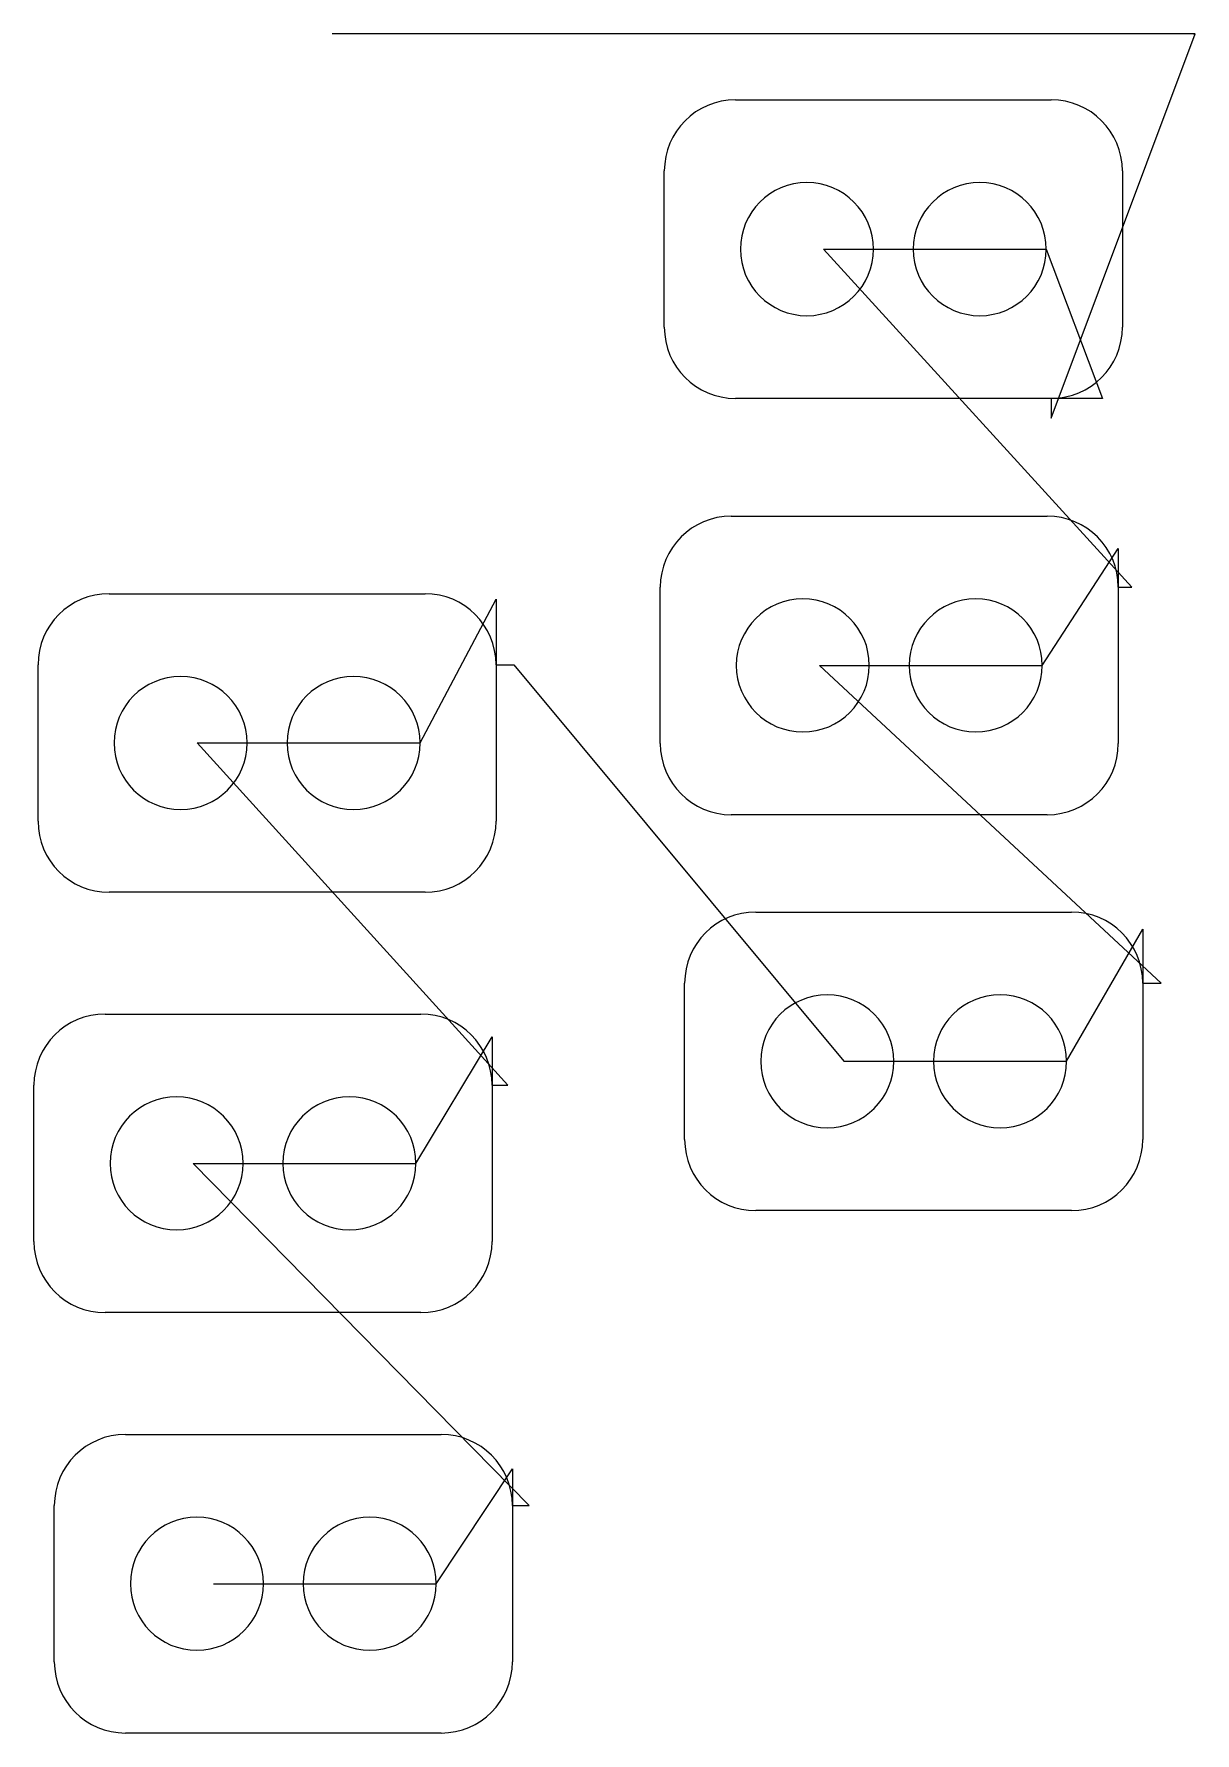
# Model space of a CAD drawing. Header units: metres. Extents: x 106 to 805, y 389 to 1410.
import ezdxf

# ---------------------------------------------------------------- set-up
doc = ezdxf.new("R2010")
doc.units = ezdxf.units.M

msp = doc.modelspace()

# ---------------------------------------------------------------- linework, layer by layer
at = {"layer": 'TOOL_0'}
for p, q in [((286.498, 1410.405), (285.498, 1410.405)), ((803.547, 1410.405), (286.498, 1410.405)), ((718.105, 1179.472), (804.547, 1410.405)), ((804.547, 1410.405), (803.547, 1410.405)), ((803.547, 1410.405), (804.547, 1410.405)), ((804.547, 1410.405), (803.547, 1410.405)), ((528.105, 1370.81), (718.105, 1370.81)), ((485.355, 1234.06), (485.355, 1328.06)), ((760.855, 1328.06), (760.855, 1234.06)), ((766.573, 1077.803), (581.105, 1281.06)), ((581.105, 1281.06), (611.105, 1281.06)), ((611.105, 1281.06), (685.105, 1281.06)), ((685.105, 1281.06), (715.105, 1281.06)), ((715.105, 1281.06), (748.95, 1191.31)), ((718.105, 1191.31), (528.105, 1191.31)), ((748.95, 1191.31), (718.105, 1191.31)), ((718.105, 1191.31), (718.105, 1179.472)), ((525.66, 1120.553), (715.66, 1120.553)), ((712.66, 1030.803), (758.41, 1101.049)), ((758.41, 1101.049), (758.41, 1077.803)), ((151.446, 1073.936), (341.446, 1073.936)), ((482.91, 983.803), (482.91, 1077.803)), ((758.41, 1077.803), (758.41, 983.803)), ((758.41, 1077.803), (766.573, 1077.803)), ((338.446, 984.186), (384.196, 1070.571)), ((384.196, 1070.571), (384.196, 1031.186)), ((108.696, 937.186), (108.696, 1031.186)), ((384.196, 1031.186), (384.196, 937.186)), ((384.196, 1031.186), (394.922, 1031.186)), ((394.922, 1031.186), (593.335, 792.813)), ((784.139, 839.813), (578.66, 1030.803)), ((578.66, 1030.803), (608.66, 1030.803)), ((608.66, 1030.803), (682.66, 1030.803)), ((682.66, 1030.803), (712.66, 1030.803)), ((391.166, 778.476), (204.446, 984.186)), ((204.446, 984.186), (234.446, 984.186)), ((234.446, 984.186), (308.446, 984.186)), ((308.446, 984.186), (338.446, 984.186)), ((715.66, 941.053), (525.66, 941.053)), ((341.446, 894.436), (151.446, 894.436)), ((540.335, 882.563), (730.335, 882.563)), ((727.335, 792.813), (773.085, 872.182)), ((773.085, 872.182), (773.085, 839.813)), ((497.585, 745.813), (497.585, 839.813)), ((773.085, 839.813), (773.085, 745.813)), ((773.085, 839.813), (784.139, 839.813)), ((149, 821.226), (339, 821.226)), ((336, 731.476), (381.75, 807.452)), ((381.75, 807.452), (381.75, 778.476)), ((593.335, 792.813), (623.335, 792.813)), ((623.335, 792.813), (697.335, 792.813)), ((697.335, 792.813), (727.335, 792.813)), ((106.25, 684.476), (106.25, 778.476)), ((381.75, 778.476), (381.75, 684.476)), ((381.75, 778.476), (391.166, 778.476)), ((404.025, 525.766), (202, 731.476)), ((202, 731.476), (232, 731.476)), ((232, 731.476), (306, 731.476)), ((306, 731.476), (336, 731.476)), ((730.335, 703.063), (540.335, 703.063)), ((339, 641.726), (149, 641.726)), ((161.23, 568.516), (351.23, 568.516)), ((348.23, 478.766), (393.98, 547.897)), ((393.98, 547.897), (393.98, 525.766)), ((118.48, 431.766), (118.48, 525.766)), ((393.98, 525.766), (393.98, 431.766)), ((393.98, 525.766), (404.025, 525.766)), ((214.23, 478.766), (244.23, 478.766)), ((244.23, 478.766), (318.23, 478.766)), ((318.23, 478.766), (348.23, 478.766)), ((351.23, 389.016), (161.23, 389.016))]:
    msp.add_line(p, q, dxfattribs=at)
for centre, radius, start, end in [((528.105, 1328.06), 42.75, 90, 180), ((718.105, 1328.06), 42.75, 0, 90), ((571.105, 1281.06), 40, 0, 180), ((675.105, 1281.06), 40, 0, 180), ((571.105, 1281.06), 40, 180, 0), ((675.105, 1281.06), 40, 180, 0), ((528.105, 1234.06), 42.75, 180, 270), ((718.105, 1234.06), 42.75, 270, 0), ((525.66, 1077.803), 42.75, 90, 180), ((715.66, 1077.803), 42.75, 0, 90), ((151.446, 1031.186), 42.75, 90, 180), ((341.446, 1031.186), 42.75, 0, 90), ((568.66, 1030.803), 40, 0, 180), ((672.66, 1030.803), 40, 0, 180), ((194.446, 984.186), 40, 0, 180), ((298.446, 984.186), 40, 0, 180), ((568.66, 1030.803), 40, 180, 0), ((672.66, 1030.803), 40, 180, 0), ((194.446, 984.186), 40, 180, 0), ((298.446, 984.186), 40, 180, 0), ((525.66, 983.803), 42.75, 180, 270), ((715.66, 983.803), 42.75, 270, 0), ((151.446, 937.186), 42.75, 180, 270), ((341.446, 937.186), 42.75, 270, 0), ((540.335, 839.813), 42.75, 90, 180), ((730.335, 839.813), 42.75, 0, 90), ((583.335, 792.813), 40, 0, 180), ((687.335, 792.813), 40, 0, 180), ((149, 778.476), 42.75, 90, 180), ((339, 778.476), 42.75, 0, 90), ((583.335, 792.813), 40, 180, 0), ((687.335, 792.813), 40, 180, 0), ((192, 731.476), 40, 0, 180), ((296, 731.476), 40, 0, 180), ((540.335, 745.813), 42.75, 180, 270), ((730.335, 745.813), 42.75, 270, 0), ((192, 731.476), 40, 180, 0), ((296, 731.476), 40, 180, 0), ((149, 684.476), 42.75, 180, 270), ((339, 684.476), 42.75, 270, 0), ((161.23, 525.766), 42.75, 90, 180), ((351.23, 525.766), 42.75, 0, 90), ((204.23, 478.766), 40, 0, 180), ((308.23, 478.766), 40, 0, 180), ((204.23, 478.766), 40, 180, 0), ((308.23, 478.766), 40, 180, 0), ((161.23, 431.766), 42.75, 180, 270), ((351.23, 431.766), 42.75, 270, 0)]:
    msp.add_arc(centre, radius, start, end, dxfattribs=at)

doc.saveas('drawing.dxf')
